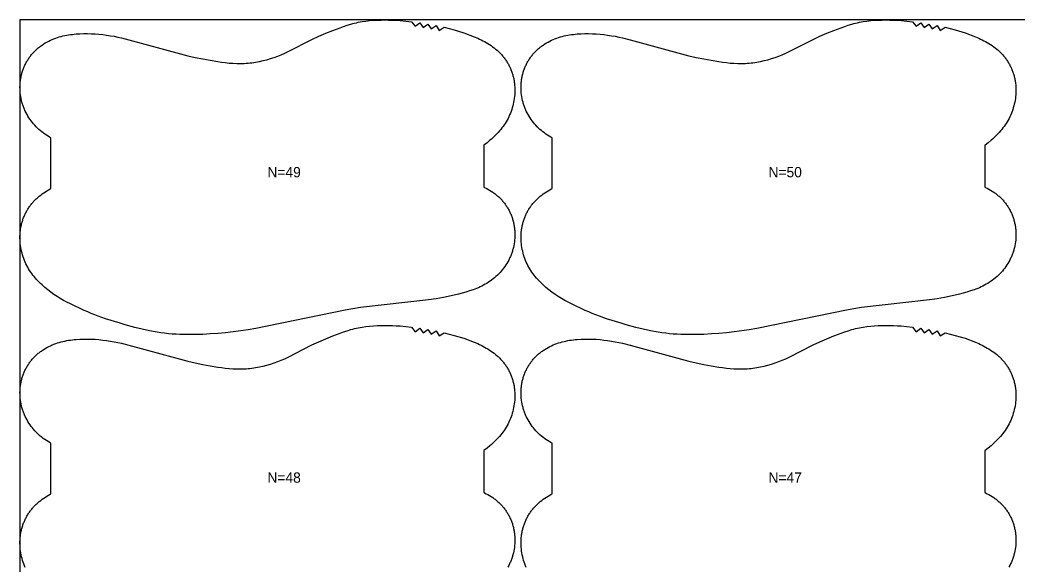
# Model space of a CAD drawing. Header units: inches. Extents: x 2 to 1941, y 2 to 1039.
# Drawn here: x 2 to 486, y 774.9 to 1039.5 of the extents above; entities that cross this region are included whole.
import ezdxf

# ---------------------------------------------------------------- set-up
doc = ezdxf.new("R2010")
doc.units = ezdxf.units.IN

msp = doc.modelspace()

# ---------------------------------------------------------------- linework, layer by layer
at = {"layer": '1'}
for points in [[(2, 2), (1940.8353, 2), (1940.8353, 1039.4821), (2, 1039.4821), (2, 2)], [(217.0826, 1033.2519), (222.0804, 1031.39), (223.7703, 1030.6474), (224.6053, 1030.2543), (225.4331, 1029.846), (226.253, 1029.422), (227.0645, 1028.9817), (227.8669, 1028.5246), (228.6598, 1028.0502), (229.4424, 1027.5579), (230.213, 1027.0468), (230.9697, 1026.516), (231.7107, 1025.9645), (232.4342, 1025.3914), (233.1382, 1024.7958), (233.4823, 1024.4892), (233.8209, 1024.1767), (234.1536, 1023.858), (234.4804, 1023.5332), (234.8009, 1023.202), (235.115, 1022.8647), (235.4228, 1022.5213), (235.7241, 1022.1721), (236.0188, 1021.8171), (236.3069, 1021.4566), (236.5884, 1021.0907), (236.863, 1020.7196), (237.1308, 1020.3434), (237.3917, 1019.9622), (237.6456, 1019.5763), (237.8924, 1019.1858), (238.1321, 1018.7908), (238.3646, 1018.3915), (238.5898, 1017.9881), (238.8076, 1017.5807), (239.018, 1017.1694), (239.221, 1016.7545), (239.4164, 1016.336), (239.6042, 1015.9141), (239.7844, 1015.4889), (239.9569, 1015.0606), (240.1217, 1014.6293), (240.2786, 1014.1952), (240.4277, 1013.7584), (240.5689, 1013.3189), (240.7021, 1012.8771), (240.8274, 1012.4329), (240.9445, 1011.9867), (241.0536, 1011.5384), (241.1544, 1011.0882), (241.2471, 1010.6363), (241.3315, 1010.1828), (241.4076, 1009.7278), (241.4757, 1009.2716), (241.5356, 1008.8142), (241.6315, 1007.8964), (241.6959, 1006.9755), (241.7294, 1006.0528), (241.7323, 1005.1293), (241.7053, 1004.2061), (241.6489, 1003.2844), (241.5636, 1002.3652), (241.4499, 1001.4492), (241.308, 1000.5372), (241.1385, 999.6298), (240.9418, 998.7279), (240.7182, 997.8319), (240.4681, 996.9428), (240.192, 996.0611), (239.8902, 995.1876), (239.5628, 994.3234), (239.2095, 993.4696), (238.8304, 992.6272), (238.4255, 991.7975), (237.9947, 990.9814), (237.5378, 990.1802), (237.0549, 989.3948), (236.5462, 988.6262), (236.0129, 987.8743), (235.4567, 987.1388), (234.879, 986.4193), (234.2815, 985.7154), (233.6657, 985.0269), (233.0331, 984.3534), (232.3855, 983.6946), (231.724, 983.0501), (231.0498, 982.4195), (230.3634, 981.8021), (229.6656, 981.1976), (228.2389, 980.025), (226.7754, 978.8976), (226.7323, 978.8663), (226.7323, 958.4382), (227.0013, 958.3181), (227.8317, 957.9153), (228.6487, 957.4856), (229.4512, 957.0289), (230.2381, 956.5454), (231.008, 956.0353), (231.3862, 955.7703), (231.7596, 955.4988), (232.1281, 955.2208), (232.4916, 954.9362), (232.8499, 954.6452), (233.2027, 954.3478), (233.5501, 954.044), (233.8917, 953.7338), (234.2274, 953.4172), (234.5572, 953.0944), (234.8807, 952.7653), (235.1979, 952.4301), (235.5087, 952.0888), (235.813, 951.7417), (236.1106, 951.3888), (236.4015, 951.0304), (236.6856, 950.6665), (236.9627, 950.2972), (237.2327, 949.9227), (237.4955, 949.5432), (237.751, 949.1588), (237.9991, 948.7695), (238.2397, 948.3756), (238.4727, 947.9772), (238.6979, 947.5744), (238.9153, 947.1673), (239.1248, 946.7561), (239.3263, 946.3409), (239.5197, 945.9219), (239.7052, 945.4994), (239.8827, 945.0733), (240.0521, 944.644), (240.2135, 944.2115), (240.3667, 943.7761), (240.5119, 943.3379), (240.649, 942.8971), (240.7779, 942.4538), (240.8987, 942.0082), (241.0113, 941.5604), (241.1158, 941.1107), (241.212, 940.6592), (241.3, 940.2061), (241.3798, 939.7515), (241.4514, 939.2955), (241.5149, 938.8384), (241.5701, 938.3802), (241.6173, 937.9211), (241.6563, 937.4613), (241.7103, 936.5397), (241.7323, 935.6167), (241.7225, 934.6934), (241.6812, 933.7708), (241.6086, 932.85), (241.5049, 931.9322), (241.3702, 931.0184), (241.2045, 930.1099), (241.0077, 929.2078), (240.78, 928.3133), (240.6545, 927.8692), (240.5212, 927.4274), (240.3803, 926.988), (240.2316, 926.5513), (240.0751, 926.1173), (239.9109, 925.6862), (239.739, 925.2581), (239.5595, 924.8332), (239.3725, 924.4115), (239.1781, 923.993), (238.7675, 923.1665), (238.3287, 922.3543), (237.8626, 921.5572), (237.3701, 920.7759), (236.8521, 920.0112), (236.3095, 919.2638), (235.7432, 918.5345), (235.1539, 917.8238), (234.5423, 917.1323), (233.9092, 916.4605), (233.2551, 915.8089), (232.5809, 915.1782), (231.8873, 914.5689), (231.1749, 913.9815), (230.4445, 913.4166), (229.6969, 912.8744), (228.9331, 912.3553), (228.154, 911.8595), (227.3604, 911.3874), (226.5533, 910.9391), (225.7336, 910.515), (224.9022, 910.1154), (224.06, 909.7401), (223.2082, 909.3874), (222.3478, 909.055), (221.48, 908.7408), (219.7269, 908.1579), (217.958, 907.6213), (214.3972, 906.6389), (210.8103, 905.7646), (207.1982, 904.9955), (203.5637, 904.3411), (199.9106, 903.805), (166.8834, 900.0891), (163.2359, 899.5158), (159.598, 898.878), (116.1869, 889.9796), (112.5447, 889.3714), (105.2297, 888.3486), (101.5608, 887.9301), (97.8836, 887.5914), (94.1999, 887.3305), (90.5119, 887.143), (86.8207, 887.0302), (83.1274, 887), (81.2811, 887.0249), (79.4357, 887.0824), (77.5918, 887.1763), (75.7503, 887.3078), (73.9119, 887.4776), (72.0776, 887.6865), (70.2481, 887.9345), (68.4237, 888.2189), (64.7909, 888.8846), (61.1803, 889.6595), (57.5909, 890.5273), (52.9536, 891.7747), (50.4735, 892.4977), (43.437, 894.7417), (39.9478, 895.9549), (38.2174, 896.5986), (36.5012, 897.2769), (34.8011, 897.9942), (33.1139, 898.7422), (26.4127, 901.8575), (24.7602, 902.6801), (23.1332, 903.5494), (22.332, 904.0061), (21.5394, 904.478), (19.9794, 905.4641), (18.4523, 906.5023), (16.9569, 907.587), (15.4934, 908.7144), (14.0667, 909.887), (13.3689, 910.4915), (12.6825, 911.1089), (12.0083, 911.7395), (11.3468, 912.384), (10.6992, 913.0428), (10.0666, 913.7163), (9.4508, 914.4048), (8.8533, 915.1087), (8.2757, 915.8282), (7.7194, 916.5637), (7.1861, 917.3156), (6.6774, 918.0842), (6.1945, 918.8696), (5.7376, 919.6708), (5.3068, 920.4869), (4.9019, 921.3167), (4.5228, 922.159), (4.1696, 923.0128), (3.8421, 923.877), (3.5403, 924.7505), (3.2642, 925.6322), (3.0141, 926.5214), (2.7905, 927.4173), (2.5938, 928.3193), (2.4243, 929.2266), (2.2824, 930.1386), (2.1687, 931.0546), (2.0834, 931.9738), (2.027, 932.8955), (2, 933.8187), (2.0029, 934.7422), (2.0364, 935.6649), (2.1008, 936.5858), (2.1967, 937.5036), (2.2566, 937.961), (2.3247, 938.4173), (2.4008, 938.8722), (2.4852, 939.3257), (2.5779, 939.7776), (2.6787, 940.2278), (2.7878, 940.6761), (2.9049, 941.1224), (3.0302, 941.5665), (3.1634, 942.0083), (3.3046, 942.4478), (3.4537, 942.8846), (3.6106, 943.3188), (3.7754, 943.75), (3.9479, 944.1783), (4.1281, 944.6035), (4.3159, 945.0254), (4.5113, 945.4439), (4.7143, 945.8588), (4.9247, 946.2701), (5.1425, 946.6775), (5.3677, 947.0809), (5.6002, 947.4802), (5.8399, 947.8752), (6.0867, 948.2657), (6.3406, 948.6517), (6.6015, 949.0328), (6.8693, 949.409), (7.1439, 949.7802), (7.4254, 950.146), (7.7135, 950.5065), (8.0082, 950.8615), (8.3095, 951.2107), (8.6173, 951.5541), (8.9314, 951.8914), (9.2519, 952.2226), (9.5787, 952.5475), (9.9114, 952.8661), (10.25, 953.1786), (10.5941, 953.4852), (11.2981, 954.0808), (12.0216, 954.6539), (12.7626, 955.2054), (13.5193, 955.7362), (14.2899, 956.2473), (15.0725, 956.7397), (15.8654, 957.2141), (16.6678, 957.6711), (17, 957.8514), (17, 982.3491), (16.3719, 982.6979), (15.5783, 983.1701), (14.7992, 983.6659), (14.0354, 984.185), (13.2878, 984.7272), (12.5574, 985.2921), (11.845, 985.8795), (11.1514, 986.4888), (10.4772, 987.1195), (9.8231, 987.771), (9.19, 988.4429), (8.5784, 989.1344), (7.9891, 989.8451), (7.4228, 990.5744), (6.8802, 991.3218), (6.3622, 992.0865), (5.8697, 992.8678), (5.4036, 993.6649), (4.9648, 994.4771), (4.5542, 995.3036), (4.3598, 995.722), (4.1728, 996.1438), (3.9933, 996.5687), (3.8214, 996.9968), (3.6572, 997.4279), (3.5007, 997.8619), (3.352, 998.2986), (3.2111, 998.738), (3.0778, 999.1797), (2.9523, 999.6238), (2.7246, 1000.5184), (2.5278, 1001.4205), (2.3621, 1002.329), (2.2274, 1003.2427), (2.1237, 1004.1606), (2.0511, 1005.0813), (2.0098, 1006.004), (2, 1006.9273), (2.022, 1007.8503), (2.076, 1008.7719), (2.115, 1009.2317), (2.1622, 1009.6908), (2.2175, 1010.149), (2.2809, 1010.6061), (2.3525, 1011.0621), (2.4323, 1011.5167), (2.5203, 1011.9698), (2.6165, 1012.4213), (2.721, 1012.871), (2.8336, 1013.3187), (2.9544, 1013.7643), (3.0833, 1014.2077), (3.2204, 1014.6485), (3.3656, 1015.0867), (3.5189, 1015.5221), (3.6802, 1015.9546), (3.8496, 1016.3839), (4.0271, 1016.81), (4.2126, 1017.2325), (4.406, 1017.6515), (4.6075, 1018.0666), (4.817, 1018.4779), (5.0344, 1018.8849), (5.2596, 1019.2878), (5.4926, 1019.6862), (5.7332, 1020.0801), (5.9813, 1020.4694), (6.2368, 1020.8538), (6.4996, 1021.2333), (6.7696, 1021.6078), (7.0467, 1021.977), (7.3308, 1022.341), (7.6217, 1022.6994), (7.9193, 1023.0523), (8.2236, 1023.3994), (8.5344, 1023.7406), (8.8516, 1024.0759), (9.1752, 1024.405), (9.5049, 1024.7278), (9.8406, 1025.0444), (10.1822, 1025.3546), (10.5296, 1025.6584), (10.8824, 1025.9558), (11.2407, 1026.2468), (11.6042, 1026.5313), (11.9727, 1026.8094), (12.3462, 1027.0809), (12.7243, 1027.3459), (13.4942, 1027.856), (14.2811, 1028.3395), (15.0836, 1028.7962), (15.9006, 1029.2258), (16.731, 1029.6287), (17.5737, 1030.005), (18.4277, 1030.3551), (19.292, 1030.6791), (20.1655, 1030.9775), (21.0473, 1031.2505), (21.9363, 1031.4984), (22.8316, 1031.7216), (23.7323, 1031.9212), (24.638, 1032.0984), (25.5478, 1032.2546), (26.4612, 1032.3909), (27.3775, 1032.5087), (28.2961, 1032.6092), (29.2163, 1032.6936), (31.0593, 1032.8178), (32.9046, 1032.8838), (34.7506, 1032.8928), (36.5958, 1032.8459), (38.4389, 1032.7446), (40.2789, 1032.5927), (42.1149, 1032.3945), (43.9463, 1032.1541), (45.7722, 1031.8749), (47.5915, 1031.5572), (49.4032, 1031.2003), (51.2061, 1030.8034), (54.7866, 1029.9022), (79.7188, 1023.0698), (83.3034, 1022.1816), (86.9039, 1021.3603), (90.5203, 1020.6122), (94.1504, 1019.9339), (97.7927, 1019.3275), (99.6197, 1019.0616), (101.4515, 1018.8276), (103.2885, 1018.6317), (105.1296, 1018.4834), (106.9734, 1018.3932), (107.8958, 1018.3731), (108.8184, 1018.3714), (109.7409, 1018.3892), (110.6631, 1018.4262), (111.5844, 1018.4823), (112.5046, 1018.5569), (113.4232, 1018.6497), (114.34, 1018.7603), (115.2545, 1018.8884), (116.1663, 1019.0336), (117.0752, 1019.1954), (117.9809, 1019.3734), (119.7825, 1019.7764), (121.5702, 1020.2386), (123.3429, 1020.7565), (125.0996, 1021.3269), (126.8383, 1021.9493), (128.557, 1022.624), (130.2537, 1023.3509), (131.9275, 1024.128), (143.4374, 1030.0093), (146.7869, 1031.5635), (150.1775, 1033.0276), (153.5978, 1034.419), (157.0507, 1035.7292), (158.7917, 1036.3474), (160.5446, 1036.9295), (162.3116, 1037.4633), (163.2011, 1037.7084), (164.0949, 1037.9369), (164.9932, 1038.1477), (165.8957, 1038.3408), (166.8019, 1038.5168), (167.7114, 1038.6762), (169.5385, 1038.9467), (171.3737, 1039.1561), (173.2137, 1039.3086), (175.0572, 1039.4097), (176.9028, 1039.4655), (178.7495, 1039.4821), (180.5961, 1039.4642), (182.4418, 1039.4125), (184.2861, 1039.3261), (186.1281, 1039.2044), (188.9139, 1038.9547), (191.694, 1038.6423), (193.4188, 1036.4084), (195.6602, 1038.1234), (197.3389, 1035.8575), (199.6145, 1037.521), (201.2253, 1035.2102), (203.5491, 1036.802), (205.0829, 1034.4395), (207.458, 1035.9537), (212.2853, 1034.6564), (217.0826, 1033.2519)], [(459.8116, 1033.2519), (464.8094, 1031.39), (466.4993, 1030.6474), (467.3343, 1030.2543), (468.1621, 1029.846), (468.982, 1029.422), (469.7935, 1028.9817), (470.5959, 1028.5246), (471.3888, 1028.0502), (472.1714, 1027.5579), (472.942, 1027.0468), (473.6987, 1026.516), (474.4397, 1025.9645), (475.1632, 1025.3914), (475.8672, 1024.7958), (476.2113, 1024.4892), (476.5499, 1024.1767), (476.8826, 1023.858), (477.2094, 1023.5332), (477.5299, 1023.202), (477.844, 1022.8647), (478.1518, 1022.5213), (478.4531, 1022.1721), (478.7478, 1021.8171), (479.0359, 1021.4566), (479.3174, 1021.0907), (479.592, 1020.7196), (479.8598, 1020.3434), (480.1207, 1019.9622), (480.3746, 1019.5763), (480.6214, 1019.1858), (480.8611, 1018.7908), (481.0936, 1018.3915), (481.3188, 1017.9881), (481.5366, 1017.5807), (481.747, 1017.1694), (481.95, 1016.7545), (482.1454, 1016.336), (482.3332, 1015.9141), (482.5134, 1015.4889), (482.6859, 1015.0606), (482.8507, 1014.6293), (483.0076, 1014.1952), (483.1567, 1013.7584), (483.2979, 1013.3189), (483.4311, 1012.8771), (483.5564, 1012.4329), (483.6735, 1011.9867), (483.7826, 1011.5384), (483.8834, 1011.0882), (483.9761, 1010.6363), (484.0605, 1010.1828), (484.1366, 1009.7278), (484.2047, 1009.2716), (484.2646, 1008.8142), (484.3605, 1007.8964), (484.4249, 1006.9755), (484.4584, 1006.0528), (484.4613, 1005.1293), (484.4343, 1004.2061), (484.3779, 1003.2844), (484.2926, 1002.3652), (484.1789, 1001.4492), (484.037, 1000.5372), (483.8675, 999.6298), (483.6708, 998.7279), (483.4472, 997.8319), (483.1971, 996.9428), (482.921, 996.0611), (482.6192, 995.1876), (482.2918, 994.3234), (481.9385, 993.4696), (481.5594, 992.6272), (481.1545, 991.7975), (480.7237, 990.9814), (480.2668, 990.1802), (479.7839, 989.3948), (479.2752, 988.6262), (478.7419, 987.8743), (478.1857, 987.1388), (477.608, 986.4193), (477.0105, 985.7154), (476.3947, 985.0269), (475.7621, 984.3534), (475.1145, 983.6946), (474.453, 983.0501), (473.7788, 982.4195), (473.0924, 981.8021), (472.3946, 981.1976), (470.9679, 980.025), (469.5044, 978.8976), (469.4613, 978.8663), (469.4613, 958.4382), (469.7303, 958.3181), (470.5607, 957.9153), (471.3777, 957.4856), (472.1802, 957.0289), (472.9671, 956.5454), (473.737, 956.0353), (474.1152, 955.7703), (474.4886, 955.4988), (474.8571, 955.2208), (475.2206, 954.9362), (475.5789, 954.6452), (475.9317, 954.3478), (476.2791, 954.044), (476.6207, 953.7338), (476.9564, 953.4172), (477.2862, 953.0944), (477.6097, 952.7653), (477.9269, 952.4301), (478.2377, 952.0888), (478.542, 951.7417), (478.8396, 951.3888), (479.1305, 951.0304), (479.4146, 950.6665), (479.6917, 950.2972), (479.9617, 949.9227), (480.2245, 949.5432), (480.48, 949.1588), (480.7281, 948.7695), (480.9687, 948.3756), (481.2017, 947.9772), (481.4269, 947.5744), (481.6443, 947.1673), (481.8538, 946.7561), (482.0553, 946.3409), (482.2487, 945.9219), (482.4342, 945.4994), (482.6117, 945.0733), (482.7811, 944.644), (482.9425, 944.2115), (483.0957, 943.7761), (483.2409, 943.3379), (483.378, 942.8971), (483.5069, 942.4538), (483.6277, 942.0082), (483.7403, 941.5604), (483.8448, 941.1107), (483.941, 940.6592), (484.029, 940.2061), (484.1088, 939.7515), (484.1804, 939.2955), (484.2439, 938.8384), (484.2991, 938.3802), (484.3463, 937.9211), (484.3853, 937.4613), (484.4393, 936.5397), (484.4613, 935.6167), (484.4515, 934.6934), (484.4102, 933.7708), (484.3376, 932.85), (484.2339, 931.9322), (484.0992, 931.0184), (483.9335, 930.1099), (483.7367, 929.2078), (483.509, 928.3133), (483.3835, 927.8692), (483.2502, 927.4274), (483.1093, 926.988), (482.9606, 926.5513), (482.8041, 926.1173), (482.6399, 925.6862), (482.468, 925.2581), (482.2885, 924.8332), (482.1015, 924.4115), (481.9071, 923.993), (481.4965, 923.1665), (481.0577, 922.3543), (480.5916, 921.5572), (480.0991, 920.7759), (479.5811, 920.0112), (479.0385, 919.2638), (478.4722, 918.5345), (477.8829, 917.8238), (477.2713, 917.1323), (476.6382, 916.4605), (475.9841, 915.8089), (475.3099, 915.1782), (474.6163, 914.5689), (473.9039, 913.9815), (473.1735, 913.4166), (472.4259, 912.8744), (471.6621, 912.3553), (470.883, 911.8595), (470.0894, 911.3874), (469.2823, 910.9391), (468.4626, 910.515), (467.6312, 910.1154), (466.789, 909.7401), (465.9372, 909.3874), (465.0768, 909.055), (464.209, 908.7408), (462.4559, 908.1579), (460.687, 907.6213), (457.1262, 906.6389), (453.5393, 905.7646), (449.9272, 904.9955), (446.2927, 904.3411), (442.6396, 903.805), (409.6124, 900.0891), (405.9649, 899.5158), (402.327, 898.878), (358.9159, 889.9796), (355.2737, 889.3714), (347.9587, 888.3486), (344.2898, 887.9301), (340.6126, 887.5914), (336.9289, 887.3305), (333.2409, 887.143), (329.5497, 887.0302), (325.8564, 887), (324.0101, 887.0249), (322.1647, 887.0824), (320.3208, 887.1763), (318.4793, 887.3078), (316.6409, 887.4776), (314.8066, 887.6865), (312.9771, 887.9345), (311.1527, 888.2189), (307.5199, 888.8846), (303.9093, 889.6595), (300.3199, 890.5273), (295.6826, 891.7747), (293.2025, 892.4977), (286.166, 894.7417), (282.6768, 895.9549), (280.9464, 896.5986), (279.2302, 897.2769), (277.5301, 897.9942), (275.8429, 898.7422), (269.1417, 901.8575), (267.4892, 902.6801), (265.8622, 903.5494), (265.061, 904.0061), (264.2684, 904.478), (262.7084, 905.4641), (261.1813, 906.5023), (259.6859, 907.587), (258.2224, 908.7144), (256.7957, 909.887), (256.0979, 910.4915), (255.4115, 911.1089), (254.7373, 911.7395), (254.0758, 912.384), (253.4282, 913.0428), (252.7956, 913.7163), (252.1798, 914.4048), (251.5823, 915.1087), (251.0047, 915.8282), (250.4484, 916.5637), (249.9151, 917.3156), (249.4064, 918.0842), (248.9235, 918.8696), (248.4666, 919.6708), (248.0358, 920.4869), (247.6309, 921.3167), (247.2518, 922.159), (246.8986, 923.0128), (246.5711, 923.877), (246.2693, 924.7505), (245.9932, 925.6322), (245.7431, 926.5214), (245.5195, 927.4173), (245.3228, 928.3193), (245.1533, 929.2266), (245.0114, 930.1386), (244.8977, 931.0546), (244.8124, 931.9738), (244.756, 932.8955), (244.729, 933.8187), (244.7319, 934.7422), (244.7654, 935.6649), (244.8298, 936.5858), (244.9257, 937.5036), (244.9856, 937.961), (245.0537, 938.4173), (245.1298, 938.8722), (245.2142, 939.3257), (245.3069, 939.7776), (245.4077, 940.2278), (245.5168, 940.6761), (245.6339, 941.1224), (245.7592, 941.5665), (245.8924, 942.0083), (246.0336, 942.4478), (246.1827, 942.8846), (246.3396, 943.3188), (246.5044, 943.75), (246.6769, 944.1783), (246.8571, 944.6035), (247.0449, 945.0254), (247.2403, 945.4439), (247.4433, 945.8588), (247.6537, 946.2701), (247.8715, 946.6775), (248.0967, 947.0809), (248.3292, 947.4802), (248.5689, 947.8752), (248.8157, 948.2657), (249.0696, 948.6517), (249.3305, 949.0328), (249.5983, 949.409), (249.8729, 949.7802), (250.1544, 950.146), (250.4425, 950.5065), (250.7372, 950.8615), (251.0385, 951.2107), (251.3463, 951.5541), (251.6604, 951.8914), (251.9809, 952.2226), (252.3077, 952.5475), (252.6404, 952.8661), (252.979, 953.1786), (253.3231, 953.4852), (254.0271, 954.0808), (254.7506, 954.6539), (255.4916, 955.2054), (256.2483, 955.7362), (257.0189, 956.2473), (257.8015, 956.7397), (258.5944, 957.2141), (259.3968, 957.6711), (259.729, 957.8514), (259.729, 982.3491), (259.1009, 982.6979), (258.3073, 983.1701), (257.5282, 983.6659), (256.7644, 984.185), (256.0168, 984.7272), (255.2864, 985.2921), (254.574, 985.8795), (253.8804, 986.4888), (253.2062, 987.1195), (252.5521, 987.771), (251.919, 988.4429), (251.3074, 989.1344), (250.7181, 989.8451), (250.1518, 990.5744), (249.6092, 991.3218), (249.0912, 992.0865), (248.5987, 992.8678), (248.1326, 993.6649), (247.6938, 994.4771), (247.2832, 995.3036), (247.0888, 995.722), (246.9018, 996.1438), (246.7223, 996.5687), (246.5504, 996.9968), (246.3862, 997.4279), (246.2297, 997.8619), (246.081, 998.2986), (245.9401, 998.738), (245.8068, 999.1797), (245.6813, 999.6238), (245.4536, 1000.5184), (245.2568, 1001.4205), (245.0911, 1002.329), (244.9564, 1003.2427), (244.8527, 1004.1606), (244.7801, 1005.0813), (244.7388, 1006.004), (244.729, 1006.9273), (244.751, 1007.8503), (244.805, 1008.7719), (244.844, 1009.2317), (244.8912, 1009.6908), (244.9465, 1010.149), (245.0099, 1010.6061), (245.0815, 1011.0621), (245.1613, 1011.5167), (245.2493, 1011.9698), (245.3455, 1012.4213), (245.45, 1012.871), (245.5626, 1013.3187), (245.6834, 1013.7643), (245.8123, 1014.2077), (245.9494, 1014.6485), (246.0946, 1015.0867), (246.2479, 1015.5221), (246.4092, 1015.9546), (246.5786, 1016.3839), (246.7561, 1016.81), (246.9416, 1017.2325), (247.135, 1017.6515), (247.3365, 1018.0666), (247.546, 1018.4779), (247.7634, 1018.8849), (247.9886, 1019.2878), (248.2216, 1019.6862), (248.4622, 1020.0801), (248.7103, 1020.4694), (248.9658, 1020.8538), (249.2286, 1021.2333), (249.4986, 1021.6078), (249.7757, 1021.977), (250.0598, 1022.341), (250.3507, 1022.6994), (250.6483, 1023.0523), (250.9526, 1023.3994), (251.2634, 1023.7406), (251.5806, 1024.0759), (251.9042, 1024.405), (252.2339, 1024.7278), (252.5696, 1025.0444), (252.9112, 1025.3546), (253.2586, 1025.6584), (253.6114, 1025.9558), (253.9697, 1026.2468), (254.3332, 1026.5313), (254.7017, 1026.8094), (255.0752, 1027.0809), (255.4533, 1027.3459), (256.2232, 1027.856), (257.0101, 1028.3395), (257.8126, 1028.7962), (258.6296, 1029.2258), (259.46, 1029.6287), (260.3027, 1030.005), (261.1567, 1030.3551), (262.021, 1030.6791), (262.8945, 1030.9775), (263.7763, 1031.2505), (264.6653, 1031.4984), (265.5606, 1031.7216), (266.4613, 1031.9212), (267.367, 1032.0984), (268.2768, 1032.2546), (269.1902, 1032.3909), (270.1065, 1032.5087), (271.0251, 1032.6092), (271.9453, 1032.6936), (273.7883, 1032.8178), (275.6336, 1032.8838), (277.4796, 1032.8928), (279.3248, 1032.8459), (281.1679, 1032.7446), (283.0079, 1032.5927), (284.8439, 1032.3945), (286.6753, 1032.1541), (288.5012, 1031.8749), (290.3205, 1031.5572), (292.1322, 1031.2003), (293.9351, 1030.8034), (297.5156, 1029.9022), (322.4478, 1023.0698), (326.0324, 1022.1816), (329.6329, 1021.3603), (333.2493, 1020.6122), (336.8794, 1019.9339), (340.5217, 1019.3275), (342.3487, 1019.0616), (344.1805, 1018.8276), (346.0175, 1018.6317), (347.8586, 1018.4834), (349.7024, 1018.3932), (350.6248, 1018.3731), (351.5474, 1018.3714), (352.4699, 1018.3892), (353.3921, 1018.4262), (354.3134, 1018.4823), (355.2336, 1018.5569), (356.1522, 1018.6497), (357.069, 1018.7603), (357.9835, 1018.8884), (358.8953, 1019.0336), (359.8042, 1019.1954), (360.7099, 1019.3734), (362.5115, 1019.7764), (364.2992, 1020.2386), (366.0719, 1020.7565), (367.8286, 1021.3269), (369.5673, 1021.9493), (371.286, 1022.624), (372.9827, 1023.3509), (374.6565, 1024.128), (386.1664, 1030.0093), (389.5159, 1031.5635), (392.9065, 1033.0276), (396.3268, 1034.419), (399.7797, 1035.7292), (401.5207, 1036.3474), (403.2736, 1036.9295), (405.0406, 1037.4633), (405.9301, 1037.7084), (406.8239, 1037.9369), (407.7222, 1038.1477), (408.6247, 1038.3408), (409.5309, 1038.5168), (410.4404, 1038.6762), (412.2675, 1038.9467), (414.1027, 1039.1561), (415.9427, 1039.3086), (417.7862, 1039.4097), (419.6318, 1039.4655), (421.4785, 1039.4821), (423.3251, 1039.4642), (425.1708, 1039.4125), (427.0151, 1039.3261), (428.8571, 1039.2044), (431.6429, 1038.9547), (434.423, 1038.6423), (436.1478, 1036.4084), (438.3892, 1038.1234), (440.0679, 1035.8575), (442.3435, 1037.521), (443.9543, 1035.2102), (446.2781, 1036.802), (447.8119, 1034.4395), (450.187, 1035.9537), (455.0143, 1034.6564), (459.8116, 1033.2519)]]:
    msp.add_lwpolyline(points, close=True, dxfattribs=at)
for points in [[(4.5228, 774.159), (4.1696, 775.0128), (3.8421, 775.877), (3.5403, 776.7505), (3.2642, 777.6322), (3.0141, 778.5214), (2.7905, 779.4173), (2.5938, 780.3193), (2.4243, 781.2266), (2.2824, 782.1386), (2.1687, 783.0546), (2.0834, 783.9738), (2.027, 784.8955), (2, 785.8187), (2.0029, 786.7422), (2.0364, 787.6649), (2.1008, 788.5858), (2.1967, 789.5036), (2.2566, 789.961), (2.3247, 790.4173), (2.4008, 790.8722), (2.4852, 791.3257), (2.5779, 791.7776), (2.6787, 792.2278), (2.7878, 792.6761), (2.9049, 793.1224), (3.0302, 793.5665), (3.1634, 794.0083), (3.3046, 794.4478), (3.4537, 794.8846), (3.6106, 795.3188), (3.7754, 795.75), (3.9479, 796.1783), (4.1281, 796.6035), (4.3159, 797.0254), (4.5113, 797.4439), (4.7143, 797.8588), (4.9247, 798.2701), (5.1425, 798.6775), (5.3677, 799.0809), (5.6002, 799.4802), (5.8399, 799.8752), (6.0867, 800.2657), (6.3406, 800.6517), (6.6015, 801.0328), (6.8693, 801.409), (7.1439, 801.7802), (7.4254, 802.146), (7.7135, 802.5065), (8.0082, 802.8615), (8.3095, 803.2107), (8.6173, 803.5541), (8.9314, 803.8914), (9.2519, 804.2226), (9.5787, 804.5475), (9.9114, 804.8661), (10.25, 805.1786), (10.5941, 805.4852), (11.2981, 806.0808), (12.0216, 806.6539), (12.7626, 807.2054), (13.5193, 807.7362), (14.2899, 808.2473), (15.0725, 808.7397), (15.8654, 809.2141), (16.6678, 809.6711), (17, 809.8514), (17, 834.3491), (16.3719, 834.6979), (15.5783, 835.1701), (14.7992, 835.6659), (14.0354, 836.185), (13.2878, 836.7272), (12.5574, 837.2921), (11.845, 837.8795), (11.1514, 838.4888), (10.4772, 839.1195), (9.8231, 839.771), (9.19, 840.4429), (8.5784, 841.1344), (7.9891, 841.8451), (7.4228, 842.5744), (6.8802, 843.3218), (6.3622, 844.0865), (5.8697, 844.8678), (5.4036, 845.6649), (4.9648, 846.4771), (4.5542, 847.3036), (4.3598, 847.722), (4.1728, 848.1438), (3.9933, 848.5687), (3.8214, 848.9968), (3.6572, 849.4279), (3.5007, 849.8619), (3.352, 850.2986), (3.2111, 850.738), (3.0778, 851.1797), (2.9523, 851.6238), (2.7246, 852.5184), (2.5278, 853.4205), (2.3621, 854.329), (2.2274, 855.2427), (2.1237, 856.1606), (2.0511, 857.0813), (2.0098, 858.004), (2, 858.9273), (2.022, 859.8503), (2.076, 860.7719), (2.115, 861.2317), (2.1622, 861.6908), (2.2175, 862.149), (2.2809, 862.6061), (2.3525, 863.0621), (2.4323, 863.5167), (2.5203, 863.9698), (2.6165, 864.4213), (2.721, 864.871), (2.8336, 865.3187), (2.9544, 865.7643), (3.0833, 866.2077), (3.2204, 866.6485), (3.3656, 867.0867), (3.5189, 867.5221), (3.6802, 867.9546), (3.8496, 868.3839), (4.0271, 868.81), (4.2126, 869.2325), (4.406, 869.6515), (4.6075, 870.0666), (4.817, 870.4779), (5.0344, 870.8849), (5.2596, 871.2878), (5.4926, 871.6862), (5.7332, 872.0801), (5.9813, 872.4694), (6.2368, 872.8538), (6.4996, 873.2333), (6.7696, 873.6078), (7.0467, 873.977), (7.3308, 874.341), (7.6217, 874.6994), (7.9193, 875.0523), (8.2236, 875.3994), (8.5344, 875.7406), (8.8516, 876.0759), (9.1752, 876.405), (9.5049, 876.7278), (9.8406, 877.0444), (10.1822, 877.3546), (10.5296, 877.6584), (10.8824, 877.9558), (11.2407, 878.2468), (11.6042, 878.5313), (11.9727, 878.8094), (12.3462, 879.0809), (12.7243, 879.3459), (13.4942, 879.856), (14.2811, 880.3395), (15.0836, 880.7962), (15.9006, 881.2258), (16.731, 881.6287), (17.5737, 882.005), (18.4277, 882.3551), (19.292, 882.6791), (20.1655, 882.9775), (21.0473, 883.2505), (21.9363, 883.4984), (22.8316, 883.7216), (23.7323, 883.9212), (24.638, 884.0984), (25.5478, 884.2546), (26.4612, 884.3909), (27.3775, 884.5087), (28.2961, 884.6092), (29.2163, 884.6936), (31.0593, 884.8178), (32.9046, 884.8838), (34.7506, 884.8928), (36.5958, 884.8459), (38.4389, 884.7446), (40.2789, 884.5927), (42.1149, 884.3945), (43.9463, 884.1541), (45.7722, 883.8749), (47.5915, 883.5572), (49.4032, 883.2003), (51.2061, 882.8034), (54.7866, 881.9022), (79.7188, 875.0698), (83.3034, 874.1816), (86.9039, 873.3603), (90.5203, 872.6122), (94.1504, 871.9339), (97.7927, 871.3275), (99.6197, 871.0616), (101.4515, 870.8276), (103.2885, 870.6317), (105.1296, 870.4834), (106.9734, 870.3932), (107.8958, 870.3731), (108.8184, 870.3714), (109.7409, 870.3892), (110.6631, 870.4262), (111.5844, 870.4823), (112.5046, 870.5569), (113.4232, 870.6497), (114.34, 870.7603), (115.2545, 870.8884), (116.1663, 871.0336), (117.0752, 871.1954), (117.9809, 871.3734), (119.7825, 871.7764), (121.5702, 872.2386), (123.3429, 872.7565), (125.0996, 873.3269), (126.8383, 873.9493), (128.557, 874.624), (130.2537, 875.3509), (131.9275, 876.128), (143.4374, 882.0093), (146.7869, 883.5635), (150.1775, 885.0276), (153.5978, 886.419), (157.0507, 887.7292), (158.7917, 888.3474), (160.5446, 888.9295), (162.3116, 889.4633), (163.2011, 889.7084), (164.0949, 889.9369), (164.9932, 890.1477), (165.8957, 890.3408), (166.8019, 890.5168), (167.7114, 890.6762), (169.5385, 890.9467), (171.3737, 891.1561), (173.2137, 891.3086), (175.0572, 891.4097), (176.9028, 891.4655), (178.7495, 891.4821), (180.5961, 891.4642), (182.4418, 891.4125), (184.2861, 891.3261), (186.1281, 891.2044), (188.9139, 890.9547), (191.694, 890.6423), (193.4188, 888.4084), (195.6602, 890.1234), (197.3389, 887.8575), (199.6145, 889.521), (201.2253, 887.2102), (203.5491, 888.802), (205.0829, 886.4395), (207.458, 887.9537), (212.2853, 886.6564), (217.0826, 885.2519), (217.0826, 885.2519), (222.0804, 883.39), (223.7703, 882.6474), (224.6053, 882.2543), (225.4331, 881.846), (226.253, 881.422), (227.0645, 880.9817), (227.8669, 880.5246), (228.6598, 880.0502), (229.4424, 879.5579), (230.213, 879.0468), (230.9697, 878.516), (231.7107, 877.9645), (232.4342, 877.3914), (233.1382, 876.7958), (233.4823, 876.4892), (233.8209, 876.1767), (234.1536, 875.858), (234.4804, 875.5332), (234.8009, 875.202), (235.115, 874.8647), (235.4228, 874.5213), (235.7241, 874.1721), (236.0188, 873.8171), (236.3069, 873.4566), (236.5884, 873.0907), (236.863, 872.7196), (237.1308, 872.3434), (237.3917, 871.9622), (237.6456, 871.5763), (237.8924, 871.1858), (238.1321, 870.7908), (238.3646, 870.3915), (238.5898, 869.9881), (238.8076, 869.5807), (239.018, 869.1694), (239.221, 868.7545), (239.4164, 868.336), (239.6042, 867.9141), (239.7844, 867.4889), (239.9569, 867.0606), (240.1217, 866.6293), (240.2786, 866.1952), (240.4277, 865.7584), (240.5689, 865.3189), (240.7021, 864.8771), (240.8274, 864.4329), (240.9445, 863.9867), (241.0536, 863.5384), (241.1544, 863.0882), (241.2471, 862.6363), (241.3315, 862.1828), (241.4076, 861.7278), (241.4757, 861.2716), (241.5356, 860.8142), (241.6315, 859.8964), (241.6959, 858.9755), (241.7294, 858.0528), (241.7323, 857.1293), (241.7053, 856.2061), (241.6489, 855.2844), (241.5636, 854.3652), (241.4499, 853.4492), (241.308, 852.5372), (241.1385, 851.6298), (240.9418, 850.7279), (240.7182, 849.8319), (240.4681, 848.9428), (240.192, 848.0611), (239.8902, 847.1876), (239.5628, 846.3234), (239.2095, 845.4696), (238.8304, 844.6272), (238.4255, 843.7975), (237.9947, 842.9814), (237.5378, 842.1802), (237.0549, 841.3948), (236.5462, 840.6262), (236.0129, 839.8743), (235.4567, 839.1388), (234.879, 838.4193), (234.2815, 837.7154), (233.6657, 837.0269), (233.0331, 836.3534), (232.3855, 835.6946), (231.724, 835.0501), (231.0498, 834.4195), (230.3634, 833.8021), (229.6656, 833.1976), (228.2389, 832.025), (226.7754, 830.8976), (226.7323, 830.8663), (226.7323, 810.4382), (227.0013, 810.3181), (227.8317, 809.9153), (228.6487, 809.4856), (229.4512, 809.0289), (230.2381, 808.5454), (231.008, 808.0353), (231.3862, 807.7703), (231.7596, 807.4988), (232.1281, 807.2208), (232.4916, 806.9362), (232.8499, 806.6452), (233.2027, 806.3478), (233.5501, 806.044), (233.8917, 805.7338), (234.2274, 805.4172), (234.5572, 805.0944), (234.8807, 804.7653), (235.1979, 804.4301), (235.5087, 804.0888), (235.813, 803.7417), (236.1106, 803.3888), (236.4015, 803.0304), (236.6856, 802.6665), (236.9627, 802.2972), (237.2327, 801.9227), (237.4955, 801.5432), (237.751, 801.1588), (237.9991, 800.7695), (238.2397, 800.3756), (238.4727, 799.9772), (238.6979, 799.5744), (238.9153, 799.1673), (239.1248, 798.7561), (239.3263, 798.3409), (239.5197, 797.9219), (239.7052, 797.4994), (239.8827, 797.0733), (240.0521, 796.644), (240.2135, 796.2115), (240.3667, 795.7761), (240.5119, 795.3379), (240.649, 794.8971), (240.7779, 794.4538), (240.8987, 794.0082), (241.0113, 793.5604), (241.1158, 793.1107), (241.212, 792.6592), (241.3, 792.2061), (241.3798, 791.7515), (241.4514, 791.2955), (241.5149, 790.8384), (241.5701, 790.3802), (241.6173, 789.9211), (241.6563, 789.4613), (241.7103, 788.5397), (241.7323, 787.6167), (241.7225, 786.6934), (241.6812, 785.7708), (241.6086, 784.85), (241.5049, 783.9322), (241.3702, 783.0184), (241.2045, 782.1099), (241.0077, 781.2078), (240.78, 780.3133), (240.6545, 779.8692), (240.5212, 779.4274), (240.3803, 778.988), (240.2316, 778.5513), (240.0751, 778.1173), (239.9109, 777.6862), (239.739, 777.2581), (239.5595, 776.8332), (239.3725, 776.4115), (239.1781, 775.993), (238.7675, 775.1665), (238.3287, 774.3543)], [(247.2518, 774.159), (246.8986, 775.0128), (246.5711, 775.877), (246.2693, 776.7505), (245.9932, 777.6322), (245.7431, 778.5214), (245.5195, 779.4173), (245.3228, 780.3193), (245.1533, 781.2266), (245.0114, 782.1386), (244.8977, 783.0546), (244.8124, 783.9738), (244.756, 784.8955), (244.729, 785.8187), (244.7319, 786.7422), (244.7654, 787.6649), (244.8298, 788.5858), (244.9257, 789.5036), (244.9856, 789.961), (245.0537, 790.4173), (245.1298, 790.8722), (245.2142, 791.3257), (245.3069, 791.7776), (245.4077, 792.2278), (245.5168, 792.6761), (245.6339, 793.1224), (245.7592, 793.5665), (245.8924, 794.0083), (246.0336, 794.4478), (246.1827, 794.8846), (246.3396, 795.3188), (246.5044, 795.75), (246.6769, 796.1783), (246.8571, 796.6035), (247.0449, 797.0254), (247.2403, 797.4439), (247.4433, 797.8588), (247.6537, 798.2701), (247.8715, 798.6775), (248.0967, 799.0809), (248.3292, 799.4802), (248.5689, 799.8752), (248.8157, 800.2657), (249.0696, 800.6517), (249.3305, 801.0328), (249.5983, 801.409), (249.8729, 801.7802), (250.1544, 802.146), (250.4425, 802.5065), (250.7372, 802.8615), (251.0385, 803.2107), (251.3463, 803.5541), (251.6604, 803.8914), (251.9809, 804.2226), (252.3077, 804.5475), (252.6404, 804.8661), (252.979, 805.1786), (253.3231, 805.4852), (254.0271, 806.0808), (254.7506, 806.6539), (255.4916, 807.2054), (256.2483, 807.7362), (257.0189, 808.2473), (257.8015, 808.7397), (258.5944, 809.2141), (259.3968, 809.6711), (259.729, 809.8514), (259.729, 834.3491), (259.1009, 834.6979), (258.3073, 835.1701), (257.5282, 835.6659), (256.7644, 836.185), (256.0168, 836.7272), (255.2864, 837.2921), (254.574, 837.8795), (253.8804, 838.4888), (253.2062, 839.1195), (252.5521, 839.771), (251.919, 840.4429), (251.3074, 841.1344), (250.7181, 841.8451), (250.1518, 842.5744), (249.6092, 843.3218), (249.0912, 844.0865), (248.5987, 844.8678), (248.1326, 845.6649), (247.6938, 846.4771), (247.2832, 847.3036), (247.0888, 847.722), (246.9018, 848.1438), (246.7223, 848.5687), (246.5504, 848.9968), (246.3862, 849.4279), (246.2297, 849.8619), (246.081, 850.2986), (245.9401, 850.738), (245.8068, 851.1797), (245.6813, 851.6238), (245.4536, 852.5184), (245.2568, 853.4205), (245.0911, 854.329), (244.9564, 855.2427), (244.8527, 856.1606), (244.7801, 857.0813), (244.7388, 858.004), (244.729, 858.9273), (244.751, 859.8503), (244.805, 860.7719), (244.844, 861.2317), (244.8912, 861.6908), (244.9465, 862.149), (245.0099, 862.6061), (245.0815, 863.0621), (245.1613, 863.5167), (245.2493, 863.9698), (245.3455, 864.4213), (245.45, 864.871), (245.5626, 865.3187), (245.6834, 865.7643), (245.8123, 866.2077), (245.9494, 866.6485), (246.0946, 867.0867), (246.2479, 867.5221), (246.4092, 867.9546), (246.5786, 868.3839), (246.7561, 868.81), (246.9416, 869.2325), (247.135, 869.6515), (247.3365, 870.0666), (247.546, 870.4779), (247.7634, 870.8849), (247.9886, 871.2878), (248.2216, 871.6862), (248.4622, 872.0801), (248.7103, 872.4694), (248.9658, 872.8538), (249.2286, 873.2333), (249.4986, 873.6078), (249.7757, 873.977), (250.0598, 874.341), (250.3507, 874.6994), (250.6483, 875.0523), (250.9526, 875.3994), (251.2634, 875.7406), (251.5806, 876.0759), (251.9042, 876.405), (252.2339, 876.7278), (252.5696, 877.0444), (252.9112, 877.3546), (253.2586, 877.6584), (253.6114, 877.9558), (253.9697, 878.2468), (254.3332, 878.5313), (254.7017, 878.8094), (255.0752, 879.0809), (255.4533, 879.3459), (256.2232, 879.856), (257.0101, 880.3395), (257.8126, 880.7962), (258.6296, 881.2258), (259.46, 881.6287), (260.3027, 882.005), (261.1567, 882.3551), (262.021, 882.6791), (262.8945, 882.9775), (263.7763, 883.2505), (264.6653, 883.4984), (265.5606, 883.7216), (266.4613, 883.9212), (267.367, 884.0984), (268.2768, 884.2546), (269.1902, 884.3909), (270.1065, 884.5087), (271.0251, 884.6092), (271.9453, 884.6936), (273.7883, 884.8178), (275.6336, 884.8838), (277.4796, 884.8928), (279.3248, 884.8459), (281.1679, 884.7446), (283.0079, 884.5927), (284.8439, 884.3945), (286.6753, 884.1541), (288.5012, 883.8749), (290.3205, 883.5572), (292.1322, 883.2003), (293.9351, 882.8034), (297.5156, 881.9022), (322.4478, 875.0698), (326.0324, 874.1816), (329.6329, 873.3603), (333.2493, 872.6122), (336.8794, 871.9339), (340.5217, 871.3275), (342.3487, 871.0616), (344.1805, 870.8276), (346.0175, 870.6317), (347.8586, 870.4834), (349.7024, 870.3932), (350.6248, 870.3731), (351.5474, 870.3714), (352.4699, 870.3892), (353.3921, 870.4262), (354.3134, 870.4823), (355.2336, 870.5569), (356.1522, 870.6497), (357.069, 870.7603), (357.9835, 870.8884), (358.8953, 871.0336), (359.8042, 871.1954), (360.7099, 871.3734), (362.5115, 871.7764), (364.2992, 872.2386), (366.0719, 872.7565), (367.8286, 873.3269), (369.5673, 873.9493), (371.286, 874.624), (372.9827, 875.3509), (374.6565, 876.128), (386.1664, 882.0093), (389.5159, 883.5635), (392.9065, 885.0276), (396.3268, 886.419), (399.7797, 887.7292), (401.5207, 888.3474), (403.2736, 888.9295), (405.0406, 889.4633), (405.9301, 889.7084), (406.8239, 889.9369), (407.7222, 890.1477), (408.6247, 890.3408), (409.5309, 890.5168), (410.4404, 890.6762), (412.2675, 890.9467), (414.1027, 891.1561), (415.9427, 891.3086), (417.7862, 891.4097), (419.6318, 891.4655), (421.4785, 891.4821), (423.3251, 891.4642), (425.1708, 891.4125), (427.0151, 891.3261), (428.8571, 891.2044), (431.6429, 890.9547), (434.423, 890.6423), (436.1478, 888.4084), (438.3892, 890.1234), (440.0679, 887.8575), (442.3435, 889.521), (443.9543, 887.2102), (446.2781, 888.802), (447.8119, 886.4395), (450.187, 887.9537), (455.0143, 886.6564), (459.8116, 885.2519), (459.8116, 885.2519), (464.8094, 883.39), (466.4993, 882.6474), (467.3343, 882.2543), (468.1621, 881.846), (468.982, 881.422), (469.7935, 880.9817), (470.5959, 880.5246), (471.3888, 880.0502), (472.1714, 879.5579), (472.942, 879.0468), (473.6987, 878.516), (474.4397, 877.9645), (475.1632, 877.3914), (475.8672, 876.7958), (476.2113, 876.4892), (476.5499, 876.1767), (476.8826, 875.858), (477.2094, 875.5332), (477.5299, 875.202), (477.844, 874.8647), (478.1518, 874.5213), (478.4531, 874.1721), (478.7478, 873.8171), (479.0359, 873.4566), (479.3174, 873.0907), (479.592, 872.7196), (479.8598, 872.3434), (480.1207, 871.9622), (480.3746, 871.5763), (480.6214, 871.1858), (480.8611, 870.7908), (481.0936, 870.3915), (481.3188, 869.9881), (481.5366, 869.5807), (481.747, 869.1694), (481.95, 868.7545), (482.1454, 868.336), (482.3332, 867.9141), (482.5134, 867.4889), (482.6859, 867.0606), (482.8507, 866.6293), (483.0076, 866.1952), (483.1567, 865.7584), (483.2979, 865.3189), (483.4311, 864.8771), (483.5564, 864.4329), (483.6735, 863.9867), (483.7826, 863.5384), (483.8834, 863.0882), (483.9761, 862.6363), (484.0605, 862.1828), (484.1366, 861.7278), (484.2047, 861.2716), (484.2646, 860.8142), (484.3605, 859.8964), (484.4249, 858.9755), (484.4584, 858.0528), (484.4613, 857.1293), (484.4343, 856.2061), (484.3779, 855.2844), (484.2926, 854.3652), (484.1789, 853.4492), (484.037, 852.5372), (483.8675, 851.6298), (483.6708, 850.7279), (483.4472, 849.8319), (483.1971, 848.9428), (482.921, 848.0611), (482.6192, 847.1876), (482.2918, 846.3234), (481.9385, 845.4696), (481.5594, 844.6272), (481.1545, 843.7975), (480.7237, 842.9814), (480.2668, 842.1802), (479.7839, 841.3948), (479.2752, 840.6262), (478.7419, 839.8743), (478.1857, 839.1388), (477.608, 838.4193), (477.0105, 837.7154), (476.3947, 837.0269), (475.7621, 836.3534), (475.1145, 835.6946), (474.453, 835.0501), (473.7788, 834.4195), (473.0924, 833.8021), (472.3946, 833.1976), (470.9679, 832.025), (469.5044, 830.8976), (469.4613, 830.8663), (469.4613, 810.4382), (469.7303, 810.3181), (470.5607, 809.9153), (471.3777, 809.4856), (472.1802, 809.0289), (472.9671, 808.5454), (473.737, 808.0353), (474.1152, 807.7703), (474.4886, 807.4988), (474.8571, 807.2208), (475.2206, 806.9362), (475.5789, 806.6452), (475.9317, 806.3478), (476.2791, 806.044), (476.6207, 805.7338), (476.9564, 805.4172), (477.2862, 805.0944), (477.6097, 804.7653), (477.9269, 804.4301), (478.2377, 804.0888), (478.542, 803.7417), (478.8396, 803.3888), (479.1305, 803.0304), (479.4146, 802.6665), (479.6917, 802.2972), (479.9617, 801.9227), (480.2245, 801.5432), (480.48, 801.1588), (480.7281, 800.7695), (480.9687, 800.3756), (481.2017, 799.9772), (481.4269, 799.5744), (481.6443, 799.1673), (481.8538, 798.7561), (482.0553, 798.3409), (482.2487, 797.9219), (482.4342, 797.4994), (482.6117, 797.0733), (482.7811, 796.644), (482.9425, 796.2115), (483.0957, 795.7761), (483.2409, 795.3379), (483.378, 794.8971), (483.5069, 794.4538), (483.6277, 794.0082), (483.7403, 793.5604), (483.8448, 793.1107), (483.941, 792.6592), (484.029, 792.2061), (484.1088, 791.7515), (484.1804, 791.2955), (484.2439, 790.8384), (484.2991, 790.3802), (484.3463, 789.9211), (484.3853, 789.4613), (484.4393, 788.5397), (484.4613, 787.6167), (484.4515, 786.6934), (484.4102, 785.7708), (484.3376, 784.85), (484.2339, 783.9322), (484.0992, 783.0184), (483.9335, 782.1099), (483.7367, 781.2078), (483.509, 780.3133), (483.3835, 779.8692), (483.2502, 779.4274), (483.1093, 778.988), (482.9606, 778.5513), (482.8041, 778.1173), (482.6399, 777.6862), (482.468, 777.2581), (482.2885, 776.8332), (482.1015, 776.4115), (481.9071, 775.993), (481.4965, 775.1665), (481.0577, 774.3543)]]:
    msp.add_lwpolyline(points, dxfattribs=at)

# ---------------------------------------------------------------- texts
for s, p in [('N=49', (121.8662, 963.241)), ('N=50', (364.5952, 963.241)), ('N=48', (121.8662, 815.241)), ('N=47', (364.5952, 815.241))]:
    msp.add_text(s, height=5, dxfattribs=at).set_placement(p)

doc.saveas('drawing.dxf')
